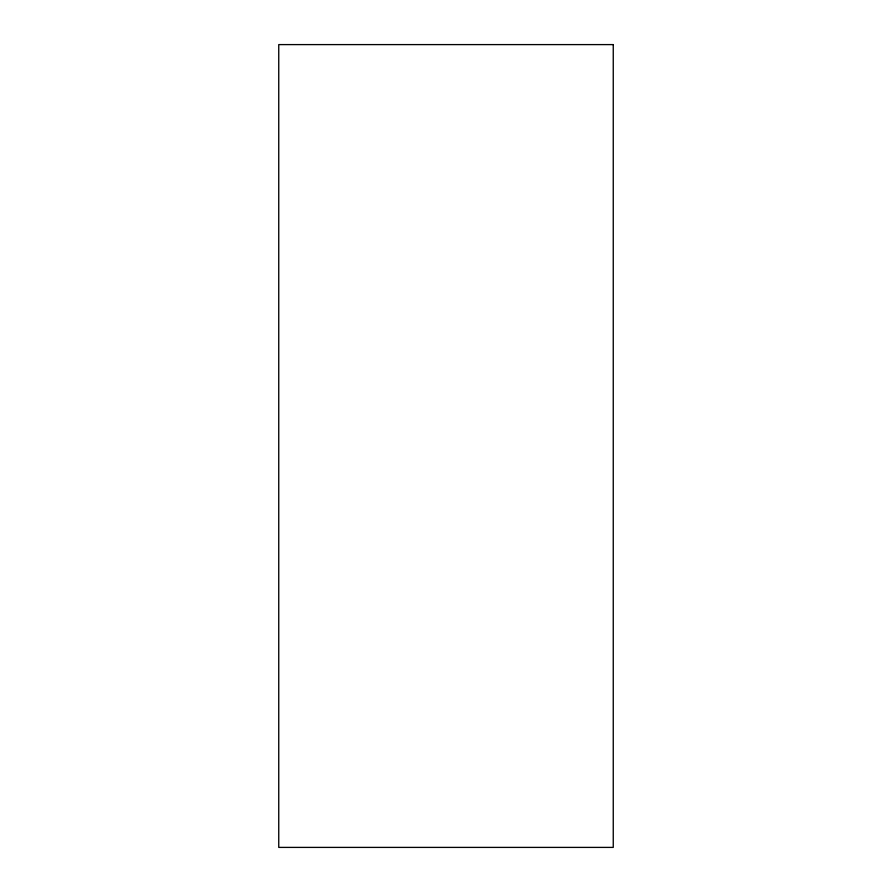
<?xml version="1.0" encoding="UTF-8"?>
<svg xmlns="http://www.w3.org/2000/svg" width="892" height="892" viewBox="0 0 892 892"><rect width="100%" height="100%" fill="white"/><g stroke="black" fill="none" stroke-linecap="round" stroke-linejoin="round"><path stroke-width="1.34" d="M613.25 44.6L278.75 44.6L278.75 847.4L613.25 847.4L613.25 44.6"/></g></svg>
